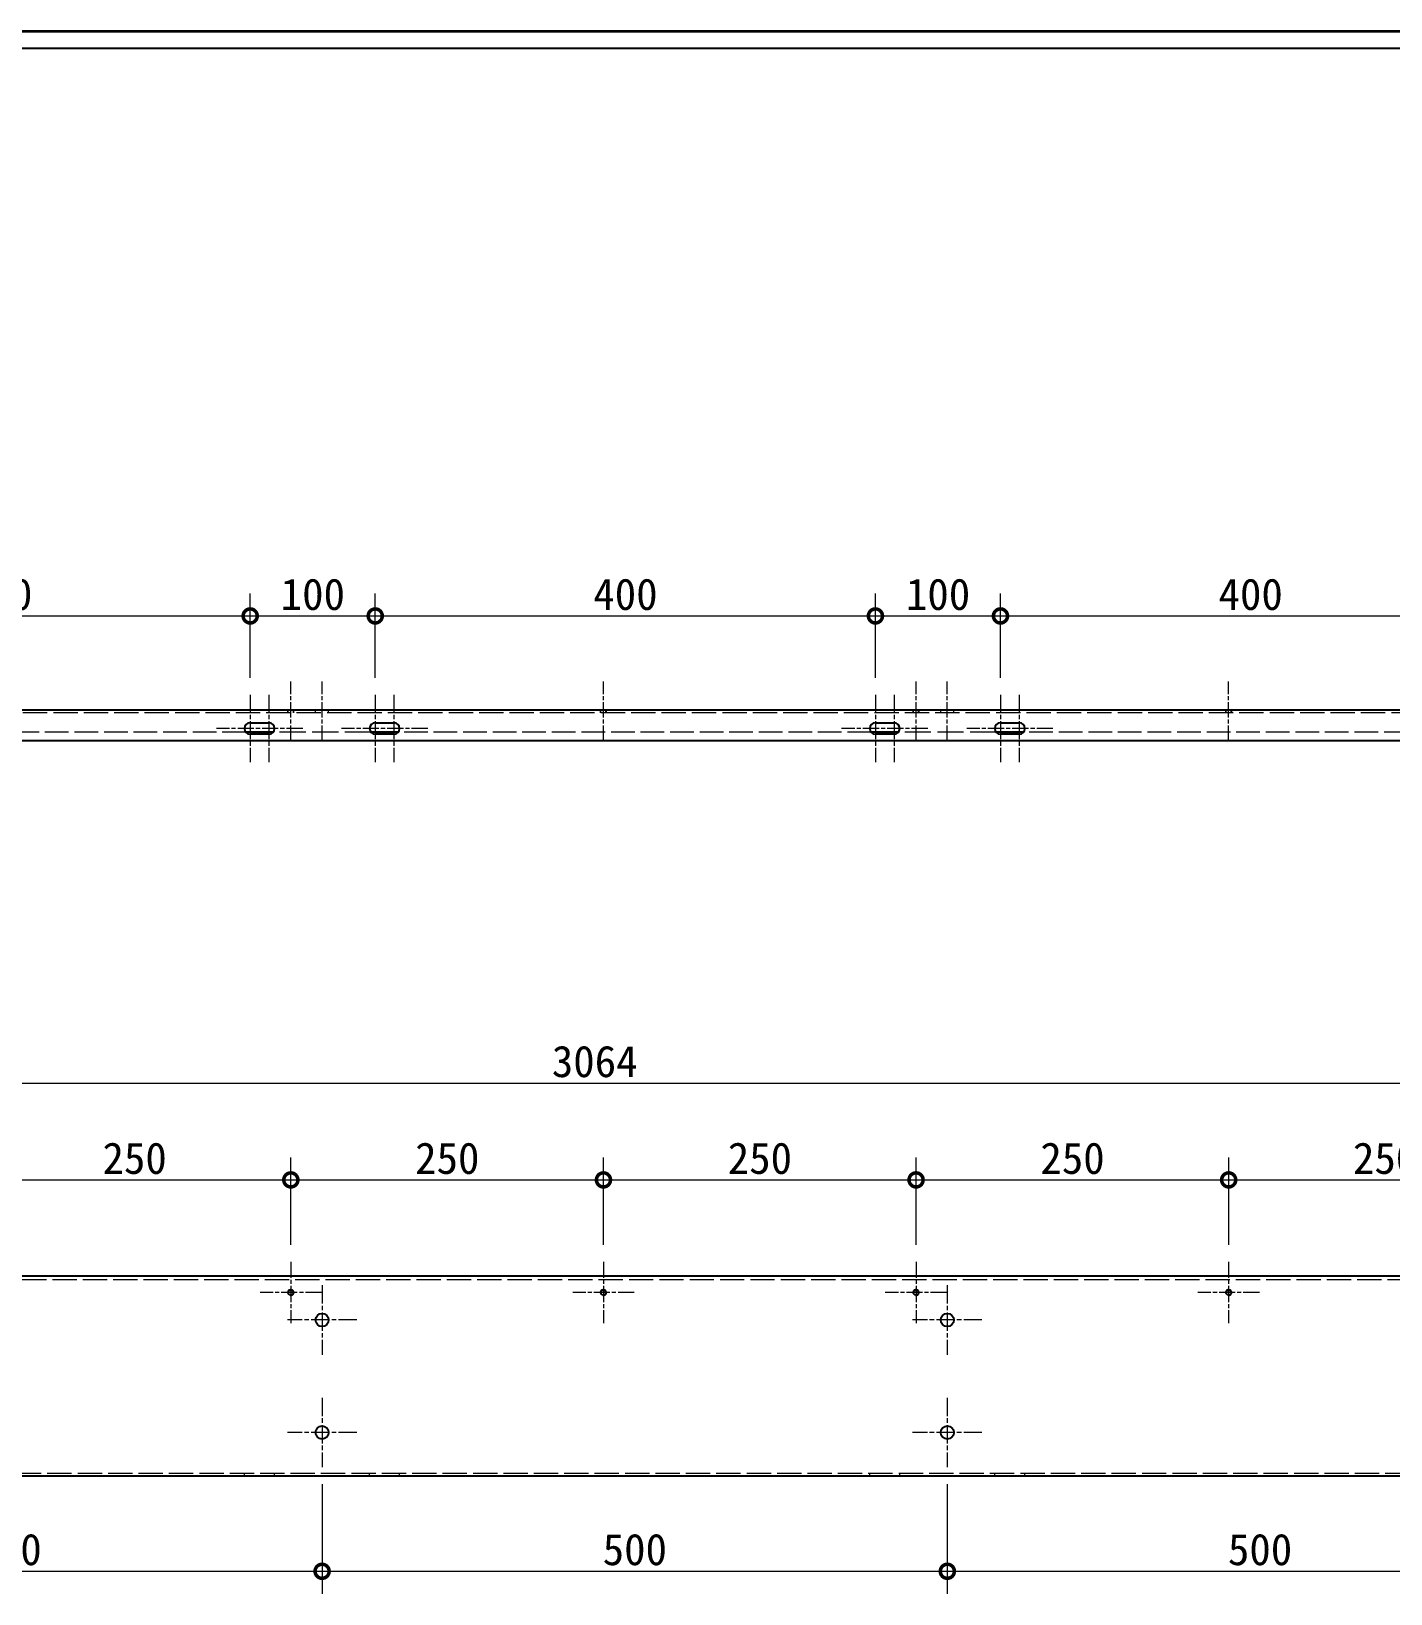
# Model space of a CAD drawing. Header units: millimetres. Extents: x 54 to 3731, y 49 to 2624.
# Drawn here: x 1556 to 2643, y 1374 to 2624 of the extents above; entities that cross this region are included whole.
import ezdxf

# ---------------------------------------------------------------- set-up
doc = ezdxf.new("R2010")
doc.units = ezdxf.units.MM
doc.header["$LTSCALE"] = 9
doc.linetypes.add('CHAIN', pattern=[0.3543, 0.2362, -0.0295, 0.0591, -0.0295])
doc.linetypes.add('DASHED', pattern=[0.2067, 0.1654, -0.0413])
for name, color, linetype, lineweight, true_color in [('中心标记 (ISO)', 1, 'CHAIN', 18, 0xff0000), ('中心线 (ISO)', 1, 'CHAIN', 18, 0xff0000), ('尺寸 (ISO)', 7, 'Continuous', 18, 0x008000), ('隐藏 (ISO)', 5, 'DASHED', 18, 0x0000ff)]:
    doc.layers.add(name, color=color, linetype=linetype, lineweight=lineweight, true_color=true_color)
for name, color, linetype, lineweight in [('可见 (ISO)', 7, 'Continuous', 25), ('可见窄的 (ISO)', 7, 'Continuous', 18), ('图框 (ISO)', 7, 'Continuous', 35)]:
    doc.layers.add(name, color=color, linetype=linetype, lineweight=lineweight)
doc.styles.add('文本样式74', font='SimSun.ttf')
doc.styles.add('最新国标', font='simfang.ttf')
doc.dimstyles.new('默认 (GB)', dxfattribs={"dimscale": 9, "dimtxt": 2.8, "dimasz": 2.5, "dimexe": 2, "dimexo": 1.5, "dimgap": 0.5, "dimtad": 1, "dimtoh": 1, "dimdsep": 46, "dimtxsty": '最新国标', "dimcen": 0.09, "dimdle": 10, "dimclrd": 256, "dimclre": 256, "dimclrt": 256, "dimaunit": 1, "dimadec": 3, "dimazin": 2, "dimtfac": 0.535714, "dimtdec": 3, "dimtmove": 0, "dimatfit": 3, "dimfxl": 0, "dimtolj": 1, "dimlwd": -1, "dimlwe": -1, "dimarcsym": 0})

# ---------------------------------------------------------------- blocks, each defined once
blk = doc.blocks.new('图框 最新国标')
at = {"layer": '图框 (ISO)'}
blk.add_line((6, 291.5), (414.5, 291.5), dxfattribs=at)
at = {"layer": '图框 (ISO)', "color": 7, "linetype": 'Continuous', "lineweight": 25}
blk.add_line((18, 290), (413, 290), dxfattribs=at)
blk.add_line((18, 290), (413, 290), dxfattribs=at)
at = {"layer": '图框 (ISO)', "style": '文本样式74'}
blk.add_attdef('零件代号_001', (42.82, 287.25), '', height=2.5, rotation=180, dxfattribs=at)
blk = doc.blocks.new('_DotSmall')
at = {"color": 0, "linetype": 'ByBlock', "const_width": 0.5}
blk.add_lwpolyline([(-0.0625, 0, 1), (0.0625, 0, 1)], format="xyb", close=True, dxfattribs=at)
blk = doc.blocks.new('*D17')
at = {"layer": 'Defpoints', "color": 0, "transparency": 16777216}
for p in [(1731.2, 2155.9), (1331.2, 2092.9), (1731.2, 2092.9)]:
    blk.add_point(p, dxfattribs=at)
at = {"layer": '尺寸 (ISO)', "color": 116, "true_color": 0x00803f, "transparency": 16777216}
for p, q in [((1331.2, 2106.4), (1331.2, 2173.9)), ((1731.2, 2106.4), (1731.2, 2173.9)), ((1331.2, 2155.9), (1731.2, 2155.9))]:
    blk.add_line(p, q, dxfattribs=at)
at = {"layer": '尺寸 (ISO)', "color": 116, "true_color": 0x00803f, "transparency": 16777216, "xscale": 22.5, "yscale": 22.5, "zscale": 22.5, "rotation": 180}
blk.add_blockref('_DotSmall', (1331.2, 2155.9), dxfattribs=at)
at = {"layer": '尺寸 (ISO)', "color": 116, "true_color": 0x00803f, "transparency": 16777216, "xscale": 22.5, "yscale": 22.5, "zscale": 22.5}
blk.add_blockref('_DotSmall', (1731.2, 2155.9), dxfattribs=at)
at = {"layer": '尺寸 (ISO)', "transparency": 16777216, "insert": (1531.3, 2173.1), "char_height": 25.2, "attachment_point": 5, "style": '最新国标'}
blk.add_mtext('\\A1;400', dxfattribs=at)
blk = doc.blocks.new('*D18')
at = {"layer": 'Defpoints', "color": 0, "transparency": 16777216}
for p in [(1831.2, 2155.9), (1731.2, 2092.9), (1831.2, 2092.9)]:
    blk.add_point(p, dxfattribs=at)
at = {"layer": '尺寸 (ISO)', "color": 116, "true_color": 0x00803f, "transparency": 16777216}
for p, q in [((1731.2, 2106.4), (1731.2, 2173.9)), ((1831.2, 2106.4), (1831.2, 2173.9)), ((1731.2, 2155.9), (1831.2, 2155.9))]:
    blk.add_line(p, q, dxfattribs=at)
at = {"layer": '尺寸 (ISO)', "color": 116, "true_color": 0x00803f, "transparency": 16777216, "xscale": 22.5, "yscale": 22.5, "zscale": 22.5, "rotation": 180}
blk.add_blockref('_DotSmall', (1731.2, 2155.9), dxfattribs=at)
at = {"layer": '尺寸 (ISO)', "color": 116, "true_color": 0x00803f, "transparency": 16777216, "xscale": 22.5, "yscale": 22.5, "zscale": 22.5}
blk.add_blockref('_DotSmall', (1831.2, 2155.9), dxfattribs=at)
at = {"layer": '尺寸 (ISO)', "transparency": 16777216, "insert": (1781.3, 2173.1), "char_height": 25.2, "attachment_point": 5, "style": '最新国标'}
blk.add_mtext('\\A1;100', dxfattribs=at)
blk = doc.blocks.new('*D19')
at = {"layer": 'Defpoints', "color": 0, "transparency": 16777216}
for p in [(2231.2, 2155.9), (1831.2, 2092.9), (2231.2, 2092.9)]:
    blk.add_point(p, dxfattribs=at)
at = {"layer": '尺寸 (ISO)', "color": 116, "true_color": 0x00803f, "transparency": 16777216}
for p, q in [((1831.2, 2106.4), (1831.2, 2173.9)), ((2231.2, 2106.4), (2231.2, 2173.9)), ((1831.2, 2155.9), (2231.2, 2155.9))]:
    blk.add_line(p, q, dxfattribs=at)
at = {"layer": '尺寸 (ISO)', "color": 116, "true_color": 0x00803f, "transparency": 16777216, "xscale": 22.5, "yscale": 22.5, "zscale": 22.5, "rotation": 180}
blk.add_blockref('_DotSmall', (1831.2, 2155.9), dxfattribs=at)
at = {"layer": '尺寸 (ISO)', "color": 116, "true_color": 0x00803f, "transparency": 16777216, "xscale": 22.5, "yscale": 22.5, "zscale": 22.5}
blk.add_blockref('_DotSmall', (2231.2, 2155.9), dxfattribs=at)
at = {"layer": '尺寸 (ISO)', "transparency": 16777216, "insert": (2031.3, 2173.1), "char_height": 25.2, "attachment_point": 5, "style": '最新国标'}
blk.add_mtext('\\A1;400', dxfattribs=at)
blk = doc.blocks.new('*D20')
at = {"layer": 'Defpoints', "color": 0, "transparency": 16777216}
for p in [(2331.2, 2155.9), (2231.2, 2092.9), (2331.2, 2092.9)]:
    blk.add_point(p, dxfattribs=at)
at = {"layer": '尺寸 (ISO)', "color": 116, "true_color": 0x00803f, "transparency": 16777216}
for p, q in [((2231.2, 2106.4), (2231.2, 2173.9)), ((2331.2, 2106.4), (2331.2, 2173.9)), ((2231.2, 2155.9), (2331.2, 2155.9))]:
    blk.add_line(p, q, dxfattribs=at)
at = {"layer": '尺寸 (ISO)', "color": 116, "true_color": 0x00803f, "transparency": 16777216, "xscale": 22.5, "yscale": 22.5, "zscale": 22.5, "rotation": 180}
blk.add_blockref('_DotSmall', (2231.2, 2155.9), dxfattribs=at)
at = {"layer": '尺寸 (ISO)', "color": 116, "true_color": 0x00803f, "transparency": 16777216, "xscale": 22.5, "yscale": 22.5, "zscale": 22.5}
blk.add_blockref('_DotSmall', (2331.2, 2155.9), dxfattribs=at)
at = {"layer": '尺寸 (ISO)', "transparency": 16777216, "insert": (2281.3, 2173.1), "char_height": 25.2, "attachment_point": 5, "style": '最新国标'}
blk.add_mtext('\\A1;100', dxfattribs=at)
blk = doc.blocks.new('*D21')
at = {"layer": 'Defpoints', "color": 0, "transparency": 16777216}
for p in [(2731.2, 2155.9), (2331.2, 2092.9), (2731.2, 2092.9)]:
    blk.add_point(p, dxfattribs=at)
at = {"layer": '尺寸 (ISO)', "color": 116, "true_color": 0x00803f, "transparency": 16777216}
for p, q in [((2331.2, 2106.4), (2331.2, 2173.9)), ((2731.2, 2106.4), (2731.2, 2173.9)), ((2331.2, 2155.9), (2731.2, 2155.9))]:
    blk.add_line(p, q, dxfattribs=at)
at = {"layer": '尺寸 (ISO)', "color": 116, "true_color": 0x00803f, "transparency": 16777216, "xscale": 22.5, "yscale": 22.5, "zscale": 22.5, "rotation": 180}
blk.add_blockref('_DotSmall', (2331.2, 2155.9), dxfattribs=at)
at = {"layer": '尺寸 (ISO)', "color": 116, "true_color": 0x00803f, "transparency": 16777216, "xscale": 22.5, "yscale": 22.5, "zscale": 22.5}
blk.add_blockref('_DotSmall', (2731.2, 2155.9), dxfattribs=at)
at = {"layer": '尺寸 (ISO)', "transparency": 16777216, "insert": (2531.3, 2173.1), "char_height": 25.2, "attachment_point": 5, "style": '最新国标'}
blk.add_mtext('\\A1;400', dxfattribs=at)
blk = doc.blocks.new('*D33')
at = {"layer": 'Defpoints', "color": 0, "transparency": 16777216}
for p in [(1763.7, 1704.9), (1513.7, 1639.4), (1763.7, 1639.4)]:
    blk.add_point(p, dxfattribs=at)
at = {"layer": '尺寸 (ISO)', "color": 116, "true_color": 0x00803f, "transparency": 16777216}
for p, q in [((1513.7, 1652.9), (1513.7, 1722.9)), ((1763.7, 1652.9), (1763.7, 1722.9)), ((1513.7, 1704.9), (1763.7, 1704.9))]:
    blk.add_line(p, q, dxfattribs=at)
at = {"layer": '尺寸 (ISO)', "color": 116, "true_color": 0x00803f, "transparency": 16777216, "xscale": 22.5, "yscale": 22.5, "zscale": 22.5, "rotation": 180}
blk.add_blockref('_DotSmall', (1513.7, 1704.9), dxfattribs=at)
at = {"layer": '尺寸 (ISO)', "color": 116, "true_color": 0x00803f, "transparency": 16777216, "xscale": 22.5, "yscale": 22.5, "zscale": 22.5}
blk.add_blockref('_DotSmall', (1763.7, 1704.9), dxfattribs=at)
at = {"layer": '尺寸 (ISO)', "transparency": 16777216, "insert": (1638.8, 1722.1), "char_height": 25.2, "attachment_point": 5, "style": '最新国标'}
blk.add_mtext('\\A1;250', dxfattribs=at)
blk = doc.blocks.new('*D34')
at = {"layer": 'Defpoints', "color": 0, "transparency": 16777216}
for p in [(2013.7, 1704.9), (1763.7, 1639.4), (2013.7, 1639.4)]:
    blk.add_point(p, dxfattribs=at)
at = {"layer": '尺寸 (ISO)', "color": 116, "true_color": 0x00803f, "transparency": 16777216}
for p, q in [((1763.7, 1652.9), (1763.7, 1722.9)), ((2013.7, 1652.9), (2013.7, 1722.9)), ((1763.7, 1704.9), (2013.7, 1704.9))]:
    blk.add_line(p, q, dxfattribs=at)
at = {"layer": '尺寸 (ISO)', "color": 116, "true_color": 0x00803f, "transparency": 16777216, "xscale": 22.5, "yscale": 22.5, "zscale": 22.5, "rotation": 180}
blk.add_blockref('_DotSmall', (1763.7, 1704.9), dxfattribs=at)
at = {"layer": '尺寸 (ISO)', "color": 116, "true_color": 0x00803f, "transparency": 16777216, "xscale": 22.5, "yscale": 22.5, "zscale": 22.5}
blk.add_blockref('_DotSmall', (2013.7, 1704.9), dxfattribs=at)
at = {"layer": '尺寸 (ISO)', "transparency": 16777216, "insert": (1888.8, 1722.1), "char_height": 25.2, "attachment_point": 5, "style": '最新国标'}
blk.add_mtext('\\A1;250', dxfattribs=at)
blk = doc.blocks.new('*D35')
at = {"layer": 'Defpoints', "color": 0, "transparency": 16777216}
for p in [(2263.7, 1704.9), (2013.7, 1639.4), (2263.7, 1639.4)]:
    blk.add_point(p, dxfattribs=at)
at = {"layer": '尺寸 (ISO)', "color": 116, "true_color": 0x00803f, "transparency": 16777216}
for p, q in [((2013.7, 1652.9), (2013.7, 1722.9)), ((2263.7, 1652.9), (2263.7, 1722.9)), ((2013.7, 1704.9), (2263.7, 1704.9))]:
    blk.add_line(p, q, dxfattribs=at)
at = {"layer": '尺寸 (ISO)', "color": 116, "true_color": 0x00803f, "transparency": 16777216, "xscale": 22.5, "yscale": 22.5, "zscale": 22.5, "rotation": 180}
blk.add_blockref('_DotSmall', (2013.7, 1704.9), dxfattribs=at)
at = {"layer": '尺寸 (ISO)', "color": 116, "true_color": 0x00803f, "transparency": 16777216, "xscale": 22.5, "yscale": 22.5, "zscale": 22.5}
blk.add_blockref('_DotSmall', (2263.7, 1704.9), dxfattribs=at)
at = {"layer": '尺寸 (ISO)', "transparency": 16777216, "insert": (2138.8, 1722.1), "char_height": 25.2, "attachment_point": 5, "style": '最新国标'}
blk.add_mtext('\\A1;250', dxfattribs=at)
blk = doc.blocks.new('*D36')
at = {"layer": 'Defpoints', "color": 0, "transparency": 16777216}
for p in [(2513.7, 1704.9), (2263.7, 1639.4), (2513.7, 1639.4)]:
    blk.add_point(p, dxfattribs=at)
at = {"layer": '尺寸 (ISO)', "color": 116, "true_color": 0x00803f, "transparency": 16777216}
for p, q in [((2263.7, 1652.9), (2263.7, 1722.9)), ((2513.7, 1652.9), (2513.7, 1722.9)), ((2263.7, 1704.9), (2513.7, 1704.9))]:
    blk.add_line(p, q, dxfattribs=at)
at = {"layer": '尺寸 (ISO)', "color": 116, "true_color": 0x00803f, "transparency": 16777216, "xscale": 22.5, "yscale": 22.5, "zscale": 22.5, "rotation": 180}
blk.add_blockref('_DotSmall', (2263.7, 1704.9), dxfattribs=at)
at = {"layer": '尺寸 (ISO)', "color": 116, "true_color": 0x00803f, "transparency": 16777216, "xscale": 22.5, "yscale": 22.5, "zscale": 22.5}
blk.add_blockref('_DotSmall', (2513.7, 1704.9), dxfattribs=at)
at = {"layer": '尺寸 (ISO)', "transparency": 16777216, "insert": (2388.8, 1722.1), "char_height": 25.2, "attachment_point": 5, "style": '最新国标'}
blk.add_mtext('\\A1;250', dxfattribs=at)
blk = doc.blocks.new('*D37')
at = {"layer": 'Defpoints', "color": 0, "transparency": 16777216}
for p in [(2763.7, 1704.9), (2513.7, 1639.4), (2763.7, 1639.4)]:
    blk.add_point(p, dxfattribs=at)
at = {"layer": '尺寸 (ISO)', "color": 116, "true_color": 0x00803f, "transparency": 16777216}
for p, q in [((2513.7, 1652.9), (2513.7, 1722.9)), ((2763.7, 1652.9), (2763.7, 1722.9)), ((2513.7, 1704.9), (2763.7, 1704.9))]:
    blk.add_line(p, q, dxfattribs=at)
at = {"layer": '尺寸 (ISO)', "color": 116, "true_color": 0x00803f, "transparency": 16777216, "xscale": 22.5, "yscale": 22.5, "zscale": 22.5, "rotation": 180}
blk.add_blockref('_DotSmall', (2513.7, 1704.9), dxfattribs=at)
at = {"layer": '尺寸 (ISO)', "color": 116, "true_color": 0x00803f, "transparency": 16777216, "xscale": 22.5, "yscale": 22.5, "zscale": 22.5}
blk.add_blockref('_DotSmall', (2763.7, 1704.9), dxfattribs=at)
at = {"layer": '尺寸 (ISO)', "transparency": 16777216, "insert": (2638.8, 1722.1), "char_height": 25.2, "attachment_point": 5, "style": '最新国标'}
blk.add_mtext('\\A1;250', dxfattribs=at)
blk = doc.blocks.new('*D43')
at = {"layer": 'Defpoints', "color": 0, "transparency": 16777216}
for p in [(1288.7, 1475.1), (1788.7, 1475.1), (1788.7, 1391.9)]:
    blk.add_point(p, dxfattribs=at)
at = {"layer": '尺寸 (ISO)', "color": 116, "true_color": 0x00803f, "transparency": 16777216}
for p, q in [((1288.7, 1461.6), (1288.7, 1373.9)), ((1788.7, 1461.6), (1788.7, 1373.9)), ((1288.7, 1391.9), (1788.7, 1391.9))]:
    blk.add_line(p, q, dxfattribs=at)
at = {"layer": '尺寸 (ISO)', "color": 116, "true_color": 0x00803f, "transparency": 16777216, "xscale": 22.5, "yscale": 22.5, "zscale": 22.5, "rotation": 180}
blk.add_blockref('_DotSmall', (1288.7, 1391.9), dxfattribs=at)
at = {"layer": '尺寸 (ISO)', "color": 116, "true_color": 0x00803f, "transparency": 16777216, "xscale": 22.5, "yscale": 22.5, "zscale": 22.5}
blk.add_blockref('_DotSmall', (1788.7, 1391.9), dxfattribs=at)
at = {"layer": '尺寸 (ISO)', "transparency": 16777216, "insert": (1538.8, 1409.2), "char_height": 25.2, "attachment_point": 5, "style": '最新国标'}
blk.add_mtext('\\A1;500', dxfattribs=at)
blk = doc.blocks.new('*D44')
at = {"layer": 'Defpoints', "color": 0, "transparency": 16777216}
for p in [(1788.7, 1475.1), (2288.7, 1475.1), (2288.7, 1391.9)]:
    blk.add_point(p, dxfattribs=at)
at = {"layer": '尺寸 (ISO)', "color": 116, "true_color": 0x00803f, "transparency": 16777216}
for p, q in [((1788.7, 1461.6), (1788.7, 1373.9)), ((2288.7, 1461.6), (2288.7, 1373.9)), ((1788.7, 1391.9), (2288.7, 1391.9))]:
    blk.add_line(p, q, dxfattribs=at)
at = {"layer": '尺寸 (ISO)', "color": 116, "true_color": 0x00803f, "transparency": 16777216, "xscale": 22.5, "yscale": 22.5, "zscale": 22.5, "rotation": 180}
blk.add_blockref('_DotSmall', (1788.7, 1391.9), dxfattribs=at)
at = {"layer": '尺寸 (ISO)', "color": 116, "true_color": 0x00803f, "transparency": 16777216, "xscale": 22.5, "yscale": 22.5, "zscale": 22.5}
blk.add_blockref('_DotSmall', (2288.7, 1391.9), dxfattribs=at)
at = {"layer": '尺寸 (ISO)', "transparency": 16777216, "insert": (2038.8, 1409.2), "char_height": 25.2, "attachment_point": 5, "style": '最新国标'}
blk.add_mtext('\\A1;500', dxfattribs=at)
blk = doc.blocks.new('*D45')
at = {"layer": 'Defpoints', "color": 0, "transparency": 16777216}
for p in [(2288.7, 1475.1), (2788.7, 1475.1), (2788.7, 1391.9)]:
    blk.add_point(p, dxfattribs=at)
at = {"layer": '尺寸 (ISO)', "color": 116, "true_color": 0x00803f, "transparency": 16777216}
for p, q in [((2288.7, 1461.6), (2288.7, 1373.9)), ((2788.7, 1461.6), (2788.7, 1373.9)), ((2288.7, 1391.9), (2788.7, 1391.9))]:
    blk.add_line(p, q, dxfattribs=at)
at = {"layer": '尺寸 (ISO)', "color": 116, "true_color": 0x00803f, "transparency": 16777216, "xscale": 22.5, "yscale": 22.5, "zscale": 22.5, "rotation": 180}
blk.add_blockref('_DotSmall', (2288.7, 1391.9), dxfattribs=at)
at = {"layer": '尺寸 (ISO)', "color": 116, "true_color": 0x00803f, "transparency": 16777216, "xscale": 22.5, "yscale": 22.5, "zscale": 22.5}
blk.add_blockref('_DotSmall', (2788.7, 1391.9), dxfattribs=at)
at = {"layer": '尺寸 (ISO)', "transparency": 16777216, "insert": (2538.8, 1409.2), "char_height": 25.2, "attachment_point": 5, "style": '最新国标'}
blk.add_mtext('\\A1;500', dxfattribs=at)
blk = doc.blocks.new('*D54')
at = {"layer": 'Defpoints', "color": 0, "transparency": 16777216}
for p in [(3538.7, 1782.3), (474.7, 1617.9), (3538.7, 1622.9)]:
    blk.add_point(p, dxfattribs=at)
at = {"layer": '尺寸 (ISO)', "color": 116, "true_color": 0x00803f, "transparency": 16777216}
for p, q in [((474.7, 1631.4), (474.7, 1800.3)), ((3538.7, 1636.4), (3538.7, 1800.3)), ((497.2, 1782.3), (3516.2, 1782.3))]:
    blk.add_line(p, q, dxfattribs=at)
for points in [[(497.2, 1786.1), (497.2, 1778.6), (474.7, 1782.3)], [(3516.2, 1786.1), (3516.2, 1778.6), (3538.7, 1782.3)]]:
    blk.add_solid(points, dxfattribs=at)
at = {"layer": '尺寸 (ISO)', "transparency": 16777216, "insert": (2006.7, 1799.5), "char_height": 25.2, "attachment_point": 5, "style": '最新国标'}
blk.add_mtext('\\A1;3064', dxfattribs=at)

msp = doc.modelspace()

# ---------------------------------------------------------------- linework, layer by layer
at = {"layer": '中心标记 (ISO)', "ltscale": 6.667144}
for p, q in [((1731.165, 2092.903), (1731.165, 2038.903)), ((1746.165, 2092.903), (1746.165, 2038.903)), ((1831.165, 2092.903), (1831.165, 2038.903)), ((1846.165, 2092.903), (1846.165, 2038.903)), ((2231.165, 2092.903), (2231.165, 2038.903)), ((2246.165, 2092.903), (2246.165, 2038.903)), ((2331.165, 2092.903), (2331.165, 2038.903)), ((2346.165, 2092.903), (2346.165, 2038.903))]:
    msp.add_line(p, q, dxfattribs=at)
at = {"layer": '中心标记 (ISO)', "ltscale": 6.111541}
for p, q in [((1753.665, 2065.903), (1704.165, 2065.903)), ((1773.165, 2065.903), (1723.665, 2065.903)), ((1853.665, 2065.903), (1804.165, 2065.903)), ((1873.165, 2065.903), (1823.665, 2065.903)), ((2253.665, 2065.903), (2204.165, 2065.903)), ((2273.165, 2065.903), (2223.665, 2065.903)), ((2353.665, 2065.903), (2304.165, 2065.903)), ((2373.165, 2065.903), (2323.665, 2065.903))]:
    msp.add_line(p, q, dxfattribs=at)
at = {"layer": '中心标记 (ISO)', "ltscale": 6.066352}
for p, q in [((1763.665, 1639.446), (1763.665, 1590.312)), ((2013.665, 1639.446), (2013.665, 1590.312)), ((2263.665, 1639.446), (2263.665, 1590.312)), ((2513.665, 1639.446), (2513.665, 1590.312)), ((1788.232, 1614.879), (1739.098, 1614.879)), ((2038.232, 1614.879), (1989.098, 1614.879)), ((2288.232, 1614.879), (2239.098, 1614.879)), ((2538.232, 1614.879), (2489.098, 1614.879))]:
    msp.add_line(p, q, dxfattribs=at)
at = {"layer": '中心标记 (ISO)', "ltscale": 6.852346}
for p, q in [((1788.665, 1620.629), (1788.665, 1565.129)), ((2288.665, 1620.629), (2288.665, 1565.129)), ((1816.415, 1592.879), (1760.915, 1592.879)), ((2316.415, 1592.879), (2260.915, 1592.879)), ((1788.665, 1530.629), (1788.665, 1475.129)), ((2288.665, 1530.629), (2288.665, 1475.129)), ((1816.415, 1502.879), (1760.915, 1502.879)), ((2316.415, 1502.879), (2260.915, 1502.879))]:
    msp.add_line(p, q, dxfattribs=at)
at = {"layer": '中心线 (ISO)', "ltscale": 5.864606}
for p, q in [((1763.665, 2055.903), (1763.665, 2103.403)), ((1788.665, 2055.903), (1788.665, 2103.403)), ((2013.665, 2055.903), (2013.665, 2103.403)), ((2263.665, 2055.903), (2263.665, 2103.403)), ((2288.665, 2055.903), (2288.665, 2103.403)), ((2513.665, 2055.903), (2513.665, 2103.403))]:
    msp.add_line(p, q, dxfattribs=at)
at = {"layer": '可见 (ISO)'}
for p, q in [((474.665, 2080.903), (3538.665, 2080.903)), ((1749.519, 2062.903), (1727.811, 2062.903)), ((1731.165, 2070.403), (1746.165, 2070.403)), ((1849.519, 2062.903), (1827.811, 2062.903)), ((1831.165, 2070.403), (1846.165, 2070.403)), ((2249.519, 2062.903), (2227.811, 2062.903)), ((2231.165, 2070.403), (2246.165, 2070.403)), ((2349.519, 2062.903), (2327.811, 2062.903)), ((2331.165, 2070.403), (2346.165, 2070.403)), ((3533.665, 2055.903), (479.665, 2055.903)), ((1746.165, 2061.403), (1731.165, 2061.403)), ((1846.165, 2061.403), (1831.165, 2061.403)), ((2246.165, 2061.403), (2231.165, 2061.403)), ((2346.165, 2061.403), (2331.165, 2061.403)), ((3538.665, 1627.879), (626.665, 1627.879)), ((3538.665, 1467.879), (474.665, 1467.879))]:
    msp.add_line(p, q, dxfattribs=at)
for centre, radius in [((1763.665, 1614.879), 2.067), ((2013.665, 1614.879), 2.067), ((2263.665, 1614.879), 2.067), ((2513.665, 1614.879), 2.067), ((1788.665, 1592.879), 5.25), ((2288.665, 1592.879), 5.25), ((1788.665, 1502.879), 5.25), ((2288.665, 1502.879), 5.25)]:
    msp.add_circle(centre, radius, dxfattribs=at)
for centre, start, end in [((1731.165, 2065.903), 90, 270), ((1746.165, 2065.903), 270, 90), ((1831.165, 2065.903), 90, 270), ((1846.165, 2065.903), 270, 90), ((2231.165, 2065.903), 90, 270), ((2246.165, 2065.903), 270, 90), ((2331.165, 2065.903), 90, 270), ((2346.165, 2065.903), 270, 90)]:
    msp.add_arc(centre, 4.5, start, end, dxfattribs=at)
at = {"layer": '可见窄的 (ISO)'}
for centre in [(1763.665, 1614.879), (2013.665, 1614.879), (2263.665, 1614.879), (2513.665, 1614.879)]:
    msp.add_arc(centre, 2.5, 260, 170, dxfattribs=at)
at = {"layer": '隐藏 (ISO)', "ltscale": 13.071795}
for p, q in [((3538.665, 2078.403), (474.665, 2078.403)), ((474.665, 1470.379), (3538.665, 1470.379))]:
    msp.add_line(p, q, dxfattribs=at)
at = {"layer": '隐藏 (ISO)', "ltscale": 0.528982}
for p, q in [((1761.165, 2080.903), (1761.165, 2078.403)), ((1761.598, 2078.403), (1761.598, 2080.903)), ((1765.732, 2078.403), (1765.732, 2080.903)), ((1766.165, 2078.403), (1766.165, 2080.903)), ((1783.415, 2078.403), (1783.415, 2080.903)), ((1793.915, 2078.403), (1793.915, 2080.903)), ((2011.165, 2080.903), (2011.165, 2078.403)), ((2011.598, 2078.403), (2011.598, 2080.903)), ((2015.732, 2078.403), (2015.732, 2080.903)), ((2016.165, 2078.403), (2016.165, 2080.903)), ((2261.165, 2080.903), (2261.165, 2078.403)), ((2261.598, 2078.403), (2261.598, 2080.903)), ((2265.732, 2078.403), (2265.732, 2080.903)), ((2266.165, 2078.403), (2266.165, 2080.903)), ((2283.415, 2078.403), (2283.415, 2080.903)), ((2293.915, 2078.403), (2293.915, 2080.903)), ((2511.165, 2080.903), (2511.165, 2078.403)), ((2511.598, 2078.403), (2511.598, 2080.903)), ((2515.732, 2078.403), (2515.732, 2080.903)), ((2516.165, 2078.403), (2516.165, 2080.903)), ((1726.665, 1467.879), (1726.665, 1470.379)), ((1750.665, 1467.879), (1750.665, 1470.379)), ((1826.665, 1467.879), (1826.665, 1470.379)), ((1850.665, 1467.879), (1850.665, 1470.379)), ((2226.665, 1467.879), (2226.665, 1470.379)), ((2250.665, 1467.879), (2250.665, 1470.379)), ((2326.665, 1467.879), (2326.665, 1470.379)), ((2350.665, 1467.879), (2350.665, 1470.379))]:
    msp.add_line(p, q, dxfattribs=at)
at = {"layer": '隐藏 (ISO)', "ltscale": 12.709368}
for p, q in [((1727.811, 2062.903), (1349.519, 2062.903)), ((2227.811, 2062.903), (1849.519, 2062.903)), ((2727.811, 2062.903), (2349.519, 2062.903))]:
    msp.add_line(p, q, dxfattribs=at)
at = {"layer": '隐藏 (ISO)', "ltscale": 14.028525}
for p, q in [((1827.811, 2062.903), (1749.519, 2062.903)), ((2327.811, 2062.903), (2249.519, 2062.903))]:
    msp.add_line(p, q, dxfattribs=at)
at = {"layer": '隐藏 (ISO)', "ltscale": 13.044491}
msp.add_line((626.665, 1625.379), (3538.665, 1625.379), dxfattribs=at)

# ---------------------------------------------------------------- block references
at = {"xscale": 9, "yscale": 9, "zscale": 9}
msp.add_blockref('图框 最新国标', (0, 0), dxfattribs=at)

# ---------------------------------------------------------------- dimensions: what is measured, and where the dimension line sits
at = {"layer": '尺寸 (ISO)', "color": 116, "true_color": 0x00803f}
for base, p1, p2, override, picture, middle in [((1731.165, 2155.903), (1331.165, 2092.903), (1731.165, 2092.903), {"dimgap": 0.5, "dimtoh": 0, "dimdec": 2, "dimblk1": 'DotSmall', "dimblk2": 'DotSmall', "dimsah": 1, "dimdle": 0, "dimtol": 0, "dimlim": 0, "dimtp": 0, "dimtm": 0, "dimtdec": 3, "dimtofl": 0, "dimatfit": 1}, '*D17', (1531.255, 2155.903)), ((1831.165, 2155.903), (1731.165, 2092.903), (1831.165, 2092.903), {"dimgap": 0.5, "dimtoh": 0, "dimdec": 2, "dimblk1": 'DotSmall', "dimblk2": 'DotSmall', "dimsah": 1, "dimdle": 0, "dimtol": 0, "dimlim": 0, "dimtp": 0, "dimtm": 0, "dimtdec": 3, "dimtofl": 0, "dimatfit": 1}, '*D18', (1781.255, 2155.903)), ((2231.165, 2155.903), (1831.165, 2092.903), (2231.165, 2092.903), {"dimgap": 0.5, "dimtoh": 0, "dimdec": 2, "dimblk1": 'DotSmall', "dimblk2": 'DotSmall', "dimsah": 1, "dimdle": 0, "dimtol": 0, "dimlim": 0, "dimtp": 0, "dimtm": 0, "dimtdec": 3, "dimtofl": 0, "dimatfit": 1}, '*D19', (2031.255, 2155.903)), ((2331.165, 2155.903), (2231.165, 2092.903), (2331.165, 2092.903), {"dimgap": 0.5, "dimtoh": 0, "dimdec": 2, "dimblk1": 'DotSmall', "dimblk2": 'DotSmall', "dimsah": 1, "dimdle": 0, "dimtol": 0, "dimlim": 0, "dimtp": 0, "dimtm": 0, "dimtdec": 3, "dimtofl": 0, "dimatfit": 1}, '*D20', (2281.255, 2155.903)), ((2731.165, 2155.903), (2331.165, 2092.903), (2731.165, 2092.903), {"dimgap": 0.5, "dimtoh": 0, "dimdec": 2, "dimblk1": 'DotSmall', "dimblk2": 'DotSmall', "dimsah": 1, "dimdle": 0, "dimtol": 0, "dimlim": 0, "dimtp": 0, "dimtm": 0, "dimtdec": 3, "dimtofl": 0, "dimatfit": 1}, '*D21', (2531.255, 2155.903)), ((3538.665, 1782.305), (474.665, 1617.879), (3538.665, 1622.879), {"dimgap": 0.5, "dimtoh": 0, "dimdec": 2, "dimtol": 0, "dimlim": 0, "dimtp": 0, "dimtm": 0, "dimtdec": 3, "dimtofl": 0, "dimatfit": 1}, '*D54', (2006.665, 1782.305)), ((1763.665, 1704.879), (1513.665, 1639.446), (1763.665, 1639.446), {"dimgap": 0.5, "dimtoh": 0, "dimdec": 2, "dimblk1": 'DotSmall', "dimblk2": 'DotSmall', "dimsah": 1, "dimdle": 0, "dimtol": 0, "dimlim": 0, "dimtp": 0, "dimtm": 0, "dimtdec": 3, "dimtofl": 0, "dimatfit": 1}, '*D33', (1638.755, 1704.879)), ((2013.665, 1704.879), (1763.665, 1639.446), (2013.665, 1639.446), {"dimgap": 0.5, "dimtoh": 0, "dimdec": 2, "dimblk1": 'DotSmall', "dimblk2": 'DotSmall', "dimsah": 1, "dimdle": 0, "dimtol": 0, "dimlim": 0, "dimtp": 0, "dimtm": 0, "dimtdec": 3, "dimtofl": 0, "dimatfit": 1}, '*D34', (1888.755, 1704.879)), ((2263.665, 1704.879), (2013.665, 1639.446), (2263.665, 1639.446), {"dimgap": 0.5, "dimtoh": 0, "dimdec": 2, "dimblk1": 'DotSmall', "dimblk2": 'DotSmall', "dimsah": 1, "dimdle": 0, "dimtol": 0, "dimlim": 0, "dimtp": 0, "dimtm": 0, "dimtdec": 3, "dimtofl": 0, "dimatfit": 1}, '*D35', (2138.755, 1704.879)), ((2513.665, 1704.879), (2263.665, 1639.446), (2513.665, 1639.446), {"dimgap": 0.5, "dimtoh": 0, "dimdec": 2, "dimblk1": 'DotSmall', "dimblk2": 'DotSmall', "dimsah": 1, "dimdle": 0, "dimtol": 0, "dimlim": 0, "dimtp": 0, "dimtm": 0, "dimtdec": 3, "dimtofl": 0, "dimatfit": 1}, '*D36', (2388.755, 1704.879)), ((2763.665, 1704.879), (2513.665, 1639.446), (2763.665, 1639.446), {"dimgap": 0.5, "dimtoh": 0, "dimdec": 2, "dimblk1": 'DotSmall', "dimblk2": 'DotSmall', "dimsah": 1, "dimdle": 0, "dimtol": 0, "dimlim": 0, "dimtp": 0, "dimtm": 0, "dimtdec": 3, "dimtofl": 0, "dimatfit": 1}, '*D37', (2638.755, 1704.879)), ((1788.665, 1391.944), (1288.665, 1475.129), (1788.665, 1475.129), {"dimgap": 0.5, "dimtoh": 0, "dimdec": 2, "dimblk1": 'DotSmall', "dimblk2": 'DotSmall', "dimsah": 1, "dimdle": 0, "dimtol": 0, "dimlim": 0, "dimtp": 0, "dimtm": 0, "dimtdec": 3, "dimtofl": 0, "dimatfit": 1}, '*D43', (1538.755, 1391.944)), ((2288.665, 1391.944), (1788.665, 1475.129), (2288.665, 1475.129), {"dimgap": 0.5, "dimtoh": 0, "dimdec": 2, "dimblk1": 'DotSmall', "dimblk2": 'DotSmall', "dimsah": 1, "dimdle": 0, "dimtol": 0, "dimlim": 0, "dimtp": 0, "dimtm": 0, "dimtdec": 3, "dimtofl": 0, "dimatfit": 1}, '*D44', (2038.755, 1391.944)), ((2788.665, 1391.944), (2288.665, 1475.129), (2788.665, 1475.129), {"dimgap": 0.5, "dimtoh": 0, "dimdec": 2, "dimblk1": 'DotSmall', "dimblk2": 'DotSmall', "dimsah": 1, "dimdle": 0, "dimtol": 0, "dimlim": 0, "dimtp": 0, "dimtm": 0, "dimtdec": 3, "dimtofl": 0, "dimatfit": 1}, '*D45', (2538.755, 1391.944))]:
    dim = msp.add_linear_dim(base=base, p1=p1, p2=p2, angle=180, dimstyle='默认 (GB)', override=override, dxfattribs=at)
    dim.commit()
    dim.dimension.update_dxf_attribs({"geometry": picture, "text_midpoint": middle, "dimtype": 160})

doc.saveas('drawing.dxf')
